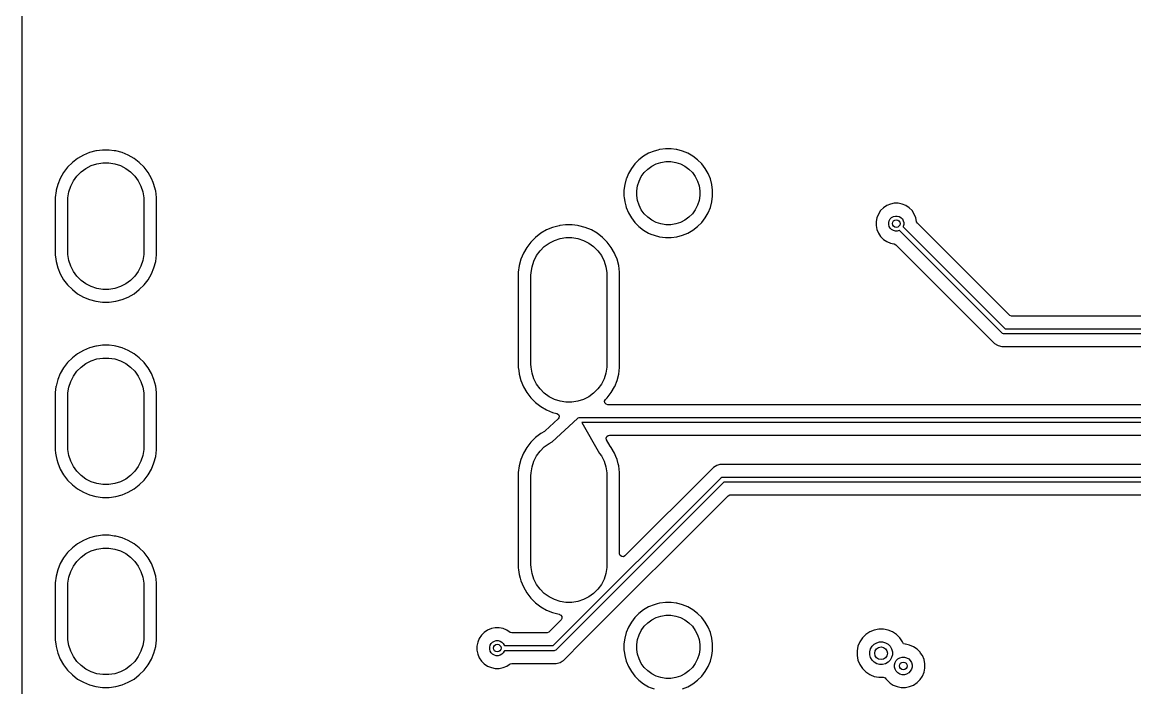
# Model space of a CAD drawing. Extents: x 3.62 to 7.51, y -6.04 to -1.71.
# Drawn here: x 3.616 to 5.345, y -4.502 to -3.469 of the extents above; entities that cross this region are included whole.
import ezdxf

# ---------------------------------------------------------------- set-up
doc = ezdxf.new("R2010")
doc.units = 0
doc.header["$MEASUREMENT"] = 0
doc.layers.add('BLACK', color=7, linetype='CONTINUOUS')

msp = doc.modelspace()

# ---------------------------------------------------------------- linework, layer by layer
at = {"layer": 'BLACK', "linetype": 'CONTINUOUS'}
for p, q in [((3.6162, -3.7409), (3.6162, -3.1548)), ((3.7022, -3.6804), (3.694, -3.6867)), ((3.7112, -3.6753), (3.7022, -3.6804)), ((3.7207, -3.6713), (3.7112, -3.6753)), ((3.7112, -3.6753), (3.7112, -3.6753)), ((3.7307, -3.6687), (3.7207, -3.6713)), ((3.7207, -3.6713), (3.7207, -3.6713)), ((3.7318, -3.6685), (3.7307, -3.6687)), ((3.7409, -3.6673), (3.7318, -3.6685)), ((3.7512, -3.6673), (3.7409, -3.6673)), ((3.7409, -3.6673), (3.7409, -3.6673)), ((3.7592, -3.6684), (3.7512, -3.6673)), ((3.7512, -3.6673), (3.7512, -3.6673)), ((3.7615, -3.6687), (3.7592, -3.6684)), ((3.7714, -3.6713), (3.7615, -3.6687)), ((3.781, -3.6753), (3.7714, -3.6713)), ((3.7714, -3.6713), (3.7714, -3.6713)), ((3.7714, -3.6713), (3.7714, -3.6713)), ((3.7899, -3.6804), (3.781, -3.6753)), ((3.781, -3.6753), (3.781, -3.6753)), ((3.7981, -3.6867), (3.7899, -3.6804)), ((4.5817, -3.6768), (4.5745, -3.6823)), ((4.5895, -3.6723), (4.5817, -3.6768)), ((4.5979, -3.6689), (4.5895, -3.6723)), ((4.5895, -3.6723), (4.5895, -3.6723)), ((4.6037, -3.6673), (4.5979, -3.6689)), ((4.6066, -3.6665), (4.6037, -3.6673)), ((4.607, -3.6665), (4.6066, -3.6665)), ((4.6156, -3.6653), (4.607, -3.6665)), ((4.6246, -3.6653), (4.6156, -3.6653)), ((4.6156, -3.6653), (4.6156, -3.6653)), ((4.6321, -3.6663), (4.6246, -3.6653)), ((4.6246, -3.6653), (4.6246, -3.6653)), ((4.6336, -3.6665), (4.6321, -3.6663)), ((4.6423, -3.6689), (4.6336, -3.6665)), ((4.6506, -3.6723), (4.6423, -3.6689)), ((4.6584, -3.6768), (4.6506, -3.6723)), ((4.6506, -3.6723), (4.6506, -3.6723)), ((4.6656, -3.6823), (4.6584, -3.6768)), ((3.6867, -3.694), (3.6804, -3.7022)), ((3.694, -3.6867), (3.6867, -3.694)), ((3.7077, -3.7012), (3.7152, -3.6957)), ((3.7152, -3.6957), (3.7235, -3.6915)), ((3.7235, -3.6915), (3.7323, -3.6886)), ((3.7323, -3.6886), (3.7414, -3.6872)), ((3.7414, -3.6872), (3.7507, -3.6872)), ((3.7507, -3.6872), (3.7598, -3.6886)), ((3.7598, -3.6886), (3.7687, -3.6915)), ((3.7687, -3.6915), (3.7769, -3.6957)), ((3.7769, -3.6957), (3.7844, -3.7012)), ((3.8054, -3.694), (3.7981, -3.6867)), ((3.7981, -3.6867), (3.7981, -3.6867)), ((3.8117, -3.7022), (3.8054, -3.694)), ((3.8054, -3.694), (3.8054, -3.694)), ((4.5627, -3.6959), (4.5581, -3.7037)), ((4.5682, -3.6887), (4.5627, -3.6959)), ((4.5745, -3.6823), (4.5682, -3.6887)), ((4.5827, -3.7023), (4.5881, -3.6968)), ((4.5881, -3.6968), (4.5944, -3.6923)), ((4.5944, -3.6923), (4.6012, -3.6888)), ((4.6012, -3.6888), (4.6086, -3.6864)), ((4.6086, -3.6864), (4.6162, -3.6852)), ((4.6162, -3.6852), (4.6239, -3.6852)), ((4.6239, -3.6852), (4.6316, -3.6864)), ((4.6316, -3.6864), (4.6389, -3.6888)), ((4.6389, -3.6888), (4.6458, -3.6923)), ((4.6458, -3.6923), (4.652, -3.6968)), ((4.652, -3.6968), (4.6575, -3.7023)), ((4.672, -3.6887), (4.6656, -3.6823)), ((4.6656, -3.6823), (4.6656, -3.6823)), ((4.6775, -3.6959), (4.672, -3.6887)), ((4.672, -3.6887), (4.672, -3.6887)), ((4.682, -3.7037), (4.6775, -3.6959)), ((4.6775, -3.6959), (4.6775, -3.6959)), ((4.6775, -3.6959), (4.6775, -3.6959)), ((3.6753, -3.7112), (3.6713, -3.7207)), ((3.6804, -3.7022), (3.6753, -3.7112)), ((3.6753, -3.7112), (3.6753, -3.7112)), ((3.6915, -3.7235), (3.6957, -3.7152)), ((3.6957, -3.7152), (3.7012, -3.7077)), ((3.7012, -3.7077), (3.7077, -3.7012)), ((3.7844, -3.7012), (3.791, -3.7077)), ((3.791, -3.7077), (3.7964, -3.7152)), ((3.7964, -3.7152), (3.8006, -3.7235)), ((3.8169, -3.7112), (3.8117, -3.7022)), ((3.8195, -3.7174), (3.8169, -3.7112)), ((3.8169, -3.7112), (3.8169, -3.7112)), ((4.5547, -3.7121), (4.5524, -3.7207)), ((4.555, -3.7113), (4.5547, -3.7121)), ((4.5581, -3.7037), (4.555, -3.7113)), ((4.5581, -3.7037), (4.5581, -3.7037)), ((4.5722, -3.7228), (4.5746, -3.7154)), ((4.5746, -3.7154), (4.5781, -3.7085)), ((4.5781, -3.7085), (4.5827, -3.7023)), ((4.6575, -3.7023), (4.662, -3.7085)), ((4.662, -3.7085), (4.6655, -3.7154)), ((4.6655, -3.7154), (4.6679, -3.7228)), ((4.6855, -3.7121), (4.682, -3.7037)), ((4.6878, -3.7208), (4.6855, -3.7121)), ((3.6687, -3.7307), (3.6673, -3.7409)), ((3.6689, -3.7297), (3.6687, -3.7307)), ((3.6713, -3.7207), (3.6689, -3.7297)), ((3.6713, -3.7207), (3.6713, -3.7207)), ((3.6872, -3.7414), (3.6886, -3.7323)), ((3.6886, -3.7323), (3.6915, -3.7235)), ((3.8006, -3.7235), (3.8035, -3.7323)), ((3.8035, -3.7323), (3.8049, -3.7414)), ((3.8208, -3.7207), (3.8195, -3.7174)), ((3.8232, -3.7297), (3.8208, -3.7207)), ((3.8235, -3.7307), (3.8232, -3.7297)), ((3.8248, -3.7409), (3.8235, -3.7307)), ((4.5523, -3.7208), (4.5512, -3.7297)), ((4.5512, -3.7297), (4.5512, -3.7388)), ((4.5524, -3.7207), (4.5523, -3.7208)), ((4.5523, -3.7208), (4.5523, -3.7208)), ((4.571, -3.7304), (4.5722, -3.7228)), ((4.571, -3.7381), (4.571, -3.7304)), ((4.6679, -3.7228), (4.6691, -3.7304)), ((4.6691, -3.7304), (4.6691, -3.7381)), ((4.689, -3.7297), (4.6878, -3.7208)), ((4.689, -3.7388), (4.689, -3.7297)), ((3.6162, -4.0441), (3.6162, -3.7409)), ((3.6673, -3.7409), (3.6673, -3.83)), ((3.687, -3.7461), (3.6872, -3.7414)), ((3.687, -3.8248), (3.687, -3.7461)), ((3.8049, -3.7414), (3.8051, -3.7461)), ((3.8051, -3.7461), (3.8051, -3.8248)), ((3.8248, -3.83), (3.8248, -3.7409)), ((4.5512, -3.7388), (4.5514, -3.7409)), ((4.5514, -3.7409), (4.5523, -3.7477)), ((4.5523, -3.7477), (4.554, -3.7541)), ((4.5722, -3.7457), (4.571, -3.7381)), ((4.5746, -3.7531), (4.5722, -3.7457)), ((4.6679, -3.7457), (4.6655, -3.7531)), ((4.6691, -3.7381), (4.6679, -3.7457)), ((4.6855, -3.7565), (4.6878, -3.7477)), ((4.6878, -3.7477), (4.689, -3.7388)), ((4.9652, -3.7512), (4.9595, -3.7536)), ((4.9713, -3.75), (4.9652, -3.7512)), ((4.9652, -3.7512), (4.9652, -3.7512)), ((4.9775, -3.75), (4.9713, -3.75)), ((4.9713, -3.75), (4.9713, -3.75)), ((4.9836, -3.7512), (4.9775, -3.75)), ((4.9775, -3.75), (4.9775, -3.75)), ((4.9893, -3.7536), (4.9836, -3.7512)), ((4.9836, -3.7512), (4.9836, -3.7512)), ((4.554, -3.7541), (4.5547, -3.7565)), ((4.5547, -3.7565), (4.5581, -3.7648)), ((4.5581, -3.7648), (4.5581, -3.7648)), ((4.5581, -3.7648), (4.5627, -3.7726)), ((4.5781, -3.76), (4.5746, -3.7531)), ((4.5827, -3.7662), (4.5781, -3.76)), ((4.5881, -3.7717), (4.5827, -3.7662)), ((4.6575, -3.7662), (4.652, -3.7717)), ((4.662, -3.76), (4.6575, -3.7662)), ((4.6655, -3.7531), (4.662, -3.76)), ((4.6775, -3.7726), (4.682, -3.7648)), ((4.682, -3.7648), (4.6855, -3.7565)), ((4.9465, -3.7666), (4.9441, -3.7723)), ((4.9499, -3.7614), (4.9465, -3.7666)), ((4.9465, -3.7666), (4.9465, -3.7666)), ((4.9543, -3.757), (4.9499, -3.7614)), ((4.9499, -3.7614), (4.9499, -3.7614)), ((4.9595, -3.7536), (4.9543, -3.757)), ((4.9543, -3.757), (4.9543, -3.757)), ((4.9595, -3.7536), (4.9595, -3.7536)), ((4.9945, -3.757), (4.9893, -3.7536)), ((4.9893, -3.7536), (4.9893, -3.7536)), ((4.9989, -3.7614), (4.9945, -3.757)), ((4.9945, -3.757), (4.9945, -3.757)), ((5.0023, -3.7666), (4.9989, -3.7614)), ((4.9989, -3.7614), (4.9989, -3.7614)), ((5.0047, -3.7723), (5.0023, -3.7666)), ((5.0023, -3.7666), (5.0023, -3.7666)), ((4.4503, -3.7848), (4.4404, -3.7875)), ((4.4515, -3.7846), (4.4503, -3.7848)), ((4.4606, -3.7834), (4.4515, -3.7846)), ((4.4709, -3.7834), (4.4606, -3.7834)), ((4.4606, -3.7834), (4.4606, -3.7834)), ((4.4789, -3.7845), (4.4709, -3.7834)), ((4.4709, -3.7834), (4.4709, -3.7834)), ((4.4811, -3.7848), (4.4789, -3.7845)), ((4.4911, -3.7875), (4.4811, -3.7848)), ((4.5627, -3.7726), (4.5682, -3.7798)), ((4.5682, -3.7798), (4.5682, -3.7798)), ((4.5682, -3.7798), (4.5745, -3.7862)), ((4.5944, -3.7762), (4.5881, -3.7717)), ((4.6012, -3.7797), (4.5944, -3.7762)), ((4.6086, -3.7821), (4.6012, -3.7797)), ((4.6162, -3.7833), (4.6086, -3.7821)), ((4.6239, -3.7833), (4.6162, -3.7833)), ((4.6316, -3.7821), (4.6239, -3.7833)), ((4.6389, -3.7797), (4.6316, -3.7821)), ((4.6458, -3.7762), (4.6389, -3.7797)), ((4.652, -3.7717), (4.6458, -3.7762)), ((4.6656, -3.7862), (4.672, -3.7798)), ((4.672, -3.7798), (4.6775, -3.7726)), ((4.672, -3.7798), (4.672, -3.7798)), ((4.672, -3.7798), (4.672, -3.7798)), ((4.9441, -3.7723), (4.9429, -3.7784)), ((4.9429, -3.7784), (4.9429, -3.7846)), ((4.9429, -3.7846), (4.9441, -3.7907)), ((4.9441, -3.7723), (4.9441, -3.7723)), ((4.9627, -3.78), (4.9635, -3.777)), ((4.9627, -3.783), (4.9627, -3.78)), ((4.9635, -3.786), (4.9627, -3.783)), ((4.9635, -3.777), (4.965, -3.7743)), ((4.965, -3.7887), (4.9635, -3.786)), ((4.965, -3.7743), (4.9672, -3.7721)), ((4.9672, -3.7721), (4.9699, -3.7706)), ((4.9699, -3.7706), (4.9729, -3.7698)), ((4.9729, -3.7698), (4.976, -3.7698)), ((4.976, -3.7698), (4.9789, -3.7706)), ((4.9789, -3.7706), (4.9816, -3.7721)), ((4.9816, -3.7721), (4.9838, -3.7743)), ((4.9838, -3.7743), (4.9853, -3.777)), ((4.9853, -3.786), (4.985, -3.7865)), ((4.9853, -3.777), (4.9861, -3.78)), ((4.9861, -3.783), (4.9853, -3.786)), ((4.9861, -3.78), (4.9861, -3.783)), ((5.0059, -3.7784), (5.0047, -3.7723)), ((5.0047, -3.7723), (5.0047, -3.7723)), ((5.0047, -3.7723), (5.0047, -3.7723)), ((5.0059, -3.7785), (5.0059, -3.7784)), ((5.0073, -3.7809), (5.0059, -3.7785)), ((5.1501, -3.9237), (5.0073, -3.7809)), ((4.4137, -3.8029), (4.4064, -3.8102)), ((4.4219, -3.7966), (4.4137, -3.8029)), ((4.4308, -3.7914), (4.4219, -3.7966)), ((4.4404, -3.7875), (4.4308, -3.7914)), ((4.4308, -3.7914), (4.4308, -3.7914)), ((4.4404, -3.7875), (4.4404, -3.7875)), ((4.5007, -3.7914), (4.4911, -3.7875)), ((4.4911, -3.7875), (4.4911, -3.7875)), ((4.4911, -3.7875), (4.4911, -3.7875)), ((4.5096, -3.7966), (4.5007, -3.7914)), ((4.5007, -3.7914), (4.5007, -3.7914)), ((4.5178, -3.8029), (4.5096, -3.7966)), ((4.5251, -3.8102), (4.5178, -3.8029)), ((4.5178, -3.8029), (4.5178, -3.8029)), ((4.5745, -3.7862), (4.5745, -3.7862)), ((4.5745, -3.7862), (4.5817, -3.7917)), ((4.5817, -3.7917), (4.5817, -3.7917)), ((4.5817, -3.7917), (4.5817, -3.7917)), ((4.5817, -3.7917), (4.5895, -3.7962)), ((4.5895, -3.7962), (4.5895, -3.7962)), ((4.5895, -3.7962), (4.5895, -3.7962)), ((4.5895, -3.7962), (4.5931, -3.7977)), ((4.5931, -3.7977), (4.5979, -3.7997)), ((4.5979, -3.7997), (4.6066, -3.802)), ((4.6066, -3.802), (4.6156, -3.8032)), ((4.6156, -3.8032), (4.6156, -3.8032)), ((4.6156, -3.8032), (4.6246, -3.8032)), ((4.6246, -3.8032), (4.6336, -3.802)), ((4.6246, -3.8032), (4.6246, -3.8032)), ((4.6336, -3.802), (4.6423, -3.7997)), ((4.6423, -3.7997), (4.6506, -3.7962)), ((4.6506, -3.7962), (4.6584, -3.7917)), ((4.6584, -3.7917), (4.6656, -3.7862)), ((4.6656, -3.7862), (4.6656, -3.7862)), ((4.6656, -3.7862), (4.6656, -3.7862)), ((4.9441, -3.7907), (4.9441, -3.7907)), ((4.9441, -3.7907), (4.9465, -3.7964)), ((4.9465, -3.7964), (4.9465, -3.7964)), ((4.9465, -3.7964), (4.9499, -3.8016)), ((4.9499, -3.8016), (4.9499, -3.8016)), ((4.9499, -3.8016), (4.9543, -3.806)), ((4.9672, -3.7909), (4.965, -3.7887)), ((4.9699, -3.7924), (4.9672, -3.7909)), ((4.9729, -3.7932), (4.9699, -3.7924)), ((4.976, -3.7932), (4.9729, -3.7932)), ((4.9789, -3.7924), (4.976, -3.7932)), ((4.9795, -3.7921), (4.9789, -3.7924)), ((5.1389, -3.9516), (4.9795, -3.7921)), ((4.985, -3.7865), (5.1434, -3.9449)), ((4.4001, -3.8184), (4.395, -3.8273)), ((4.4064, -3.8102), (4.4001, -3.8184)), ((4.4208, -3.8239), (4.4274, -3.8173)), ((4.4274, -3.8173), (4.4349, -3.8119)), ((4.4349, -3.8119), (4.4431, -3.8076)), ((4.4431, -3.8076), (4.452, -3.8048)), ((4.452, -3.8048), (4.4611, -3.8033)), ((4.4611, -3.8033), (4.4704, -3.8033)), ((4.4704, -3.8033), (4.4795, -3.8048)), ((4.4795, -3.8048), (4.4883, -3.8076)), ((4.4883, -3.8076), (4.4966, -3.8119)), ((4.4966, -3.8119), (4.5041, -3.8173)), ((4.5041, -3.8173), (4.5107, -3.8239)), ((4.5314, -3.8184), (4.5251, -3.8102)), ((4.5251, -3.8102), (4.5251, -3.8102)), ((4.5365, -3.8273), (4.5314, -3.8184)), ((4.9543, -3.806), (4.9543, -3.806)), ((4.9543, -3.806), (4.9595, -3.8094)), ((4.9595, -3.8094), (4.9595, -3.8094)), ((4.9595, -3.8094), (4.9652, -3.8118)), ((4.9652, -3.8118), (4.9652, -3.8118)), ((4.9652, -3.8118), (4.9678, -3.8123)), ((4.9678, -3.8123), (4.9713, -3.813)), ((4.9713, -3.813), (4.9738, -3.8143)), ((4.9738, -3.8143), (4.9738, -3.8144)), ((4.9738, -3.8144), (5.1272, -3.9677)), ((3.6673, -3.83), (3.6682, -3.8368)), ((3.6682, -3.8368), (3.6687, -3.8402)), ((3.6872, -3.8294), (3.687, -3.8248)), ((3.6886, -3.8386), (3.6872, -3.8294)), ((3.8049, -3.8294), (3.8035, -3.8386)), ((3.8051, -3.8248), (3.8049, -3.8294)), ((3.8235, -3.8402), (3.8248, -3.83)), ((4.391, -3.8368), (4.3883, -3.8468)), ((4.395, -3.8273), (4.391, -3.8368)), ((4.391, -3.8368), (4.391, -3.8368)), ((4.395, -3.8273), (4.395, -3.8273)), ((4.4112, -3.8396), (4.4154, -3.8313)), ((4.4154, -3.8313), (4.4208, -3.8239)), ((4.5107, -3.8239), (4.5161, -3.8313)), ((4.5161, -3.8313), (4.5203, -3.8396)), ((4.5376, -3.83), (4.5365, -3.8273)), ((4.5365, -3.8273), (4.5365, -3.8273)), ((4.5405, -3.8368), (4.5376, -3.83)), ((4.5432, -3.8468), (4.5405, -3.8368)), ((3.6687, -3.8402), (3.6713, -3.8502)), ((3.6713, -3.8502), (3.6713, -3.8502)), ((3.6713, -3.8502), (3.6753, -3.8597)), ((3.6915, -3.8474), (3.6886, -3.8386)), ((3.6957, -3.8557), (3.6915, -3.8474)), ((3.8006, -3.8474), (3.7964, -3.8557)), ((3.8035, -3.8386), (3.8006, -3.8474)), ((3.8169, -3.8597), (3.8208, -3.8502)), ((3.8208, -3.8502), (3.8235, -3.8402)), ((4.3883, -3.8468), (4.387, -3.857)), ((4.4069, -3.8576), (4.4083, -3.8484)), ((4.4083, -3.8484), (4.4112, -3.8396)), ((4.5203, -3.8396), (4.5232, -3.8484)), ((4.5232, -3.8484), (4.5246, -3.8576)), ((4.5445, -3.857), (4.5432, -3.8468)), ((3.6753, -3.8597), (3.6753, -3.8597)), ((3.6753, -3.8597), (3.6804, -3.8687)), ((3.6804, -3.8687), (3.6867, -3.8768)), ((3.7012, -3.8632), (3.6957, -3.8557)), ((3.7077, -3.8697), (3.7012, -3.8632)), ((3.7152, -3.8752), (3.7077, -3.8697)), ((3.7844, -3.8697), (3.7769, -3.8752)), ((3.791, -3.8632), (3.7844, -3.8697)), ((3.7964, -3.8557), (3.791, -3.8632)), ((3.8054, -3.8768), (3.8117, -3.8687)), ((3.8117, -3.8687), (3.8169, -3.8597)), ((4.387, -3.857), (4.387, -4.0052)), ((4.4067, -3.8622), (4.4069, -3.8576)), ((4.4067, -4), (4.4067, -3.8622)), ((4.5246, -3.8576), (4.5248, -3.8622)), ((4.5248, -3.8622), (4.5248, -4)), ((4.5445, -4.0052), (4.5445, -3.857)), ((3.6867, -3.8768), (3.6867, -3.8768)), ((3.6867, -3.8768), (3.694, -3.8841)), ((3.694, -3.8841), (3.694, -3.8841)), ((3.694, -3.8841), (3.7022, -3.8904)), ((3.7235, -3.8794), (3.7152, -3.8752)), ((3.7323, -3.8822), (3.7235, -3.8794)), ((3.7414, -3.8837), (3.7323, -3.8822)), ((3.7507, -3.8837), (3.7414, -3.8837)), ((3.7598, -3.8822), (3.7507, -3.8837)), ((3.7687, -3.8794), (3.7598, -3.8822)), ((3.7769, -3.8752), (3.7687, -3.8794)), ((3.7899, -3.8904), (3.7981, -3.8841)), ((3.7981, -3.8841), (3.8054, -3.8768)), ((3.7981, -3.8841), (3.7981, -3.8841)), ((3.7981, -3.8841), (3.7981, -3.8841)), ((3.8054, -3.8768), (3.8054, -3.8768)), ((3.8054, -3.8768), (3.8054, -3.8768)), ((3.7022, -3.8904), (3.7112, -3.8956)), ((3.7112, -3.8956), (3.7112, -3.8956)), ((3.7112, -3.8956), (3.7207, -3.8995)), ((3.7207, -3.8995), (3.7207, -3.8995)), ((3.7207, -3.8995), (3.7307, -3.9022)), ((3.7307, -3.9022), (3.7409, -3.9036)), ((3.7409, -3.9036), (3.7409, -3.9036)), ((3.7409, -3.9036), (3.7512, -3.9036)), ((3.7512, -3.9036), (3.7615, -3.9022)), ((3.7512, -3.9036), (3.7512, -3.9036)), ((3.7615, -3.9022), (3.7714, -3.8995)), ((3.7714, -3.8995), (3.781, -3.8956)), ((3.781, -3.8956), (3.7899, -3.8904)), ((5.1509, -3.9244), (5.1501, -3.9237)), ((5.1535, -3.9252), (5.1509, -3.9244)), ((6.685, -3.9252), (5.1535, -3.9252)), ((5.1395, -3.9521), (5.1389, -3.9516)), ((5.141, -3.9527), (5.1395, -3.9521)), ((5.1417, -3.9528), (5.141, -3.9527)), ((6.6969, -3.9528), (5.1417, -3.9528)), ((5.1434, -3.9449), (6.6952, -3.9449)), ((3.7207, -3.9745), (3.7112, -3.9784)), ((3.7307, -3.9718), (3.7207, -3.9745)), ((3.7207, -3.9745), (3.7207, -3.9745)), ((3.7318, -3.9717), (3.7307, -3.9718)), ((3.7409, -3.9705), (3.7318, -3.9717)), ((3.7512, -3.9705), (3.7409, -3.9705)), ((3.7409, -3.9705), (3.7409, -3.9705)), ((3.7592, -3.9715), (3.7512, -3.9705)), ((3.7512, -3.9705), (3.7512, -3.9705)), ((3.7615, -3.9718), (3.7592, -3.9715)), ((3.7714, -3.9745), (3.7615, -3.9718)), ((3.781, -3.9784), (3.7714, -3.9745)), ((3.7714, -3.9745), (3.7714, -3.9745)), ((3.7714, -3.9745), (3.7714, -3.9745)), ((5.1272, -3.9677), (5.1272, -3.9677)), ((5.1272, -3.9677), (5.1272, -3.9677)), ((5.1272, -3.9677), (5.1319, -3.9705)), ((5.1319, -3.9705), (5.1326, -3.9708)), ((5.1326, -3.9708), (5.1386, -3.9725)), ((5.1386, -3.9725), (5.1386, -3.9725)), ((5.1386, -3.9725), (5.1451, -3.9725)), ((5.1451, -3.9725), (5.1451, -3.9725)), ((5.1451, -3.9725), (5.954, -3.9725)), ((3.694, -3.9899), (3.6867, -3.9972)), ((3.7022, -3.9836), (3.694, -3.9899)), ((3.7112, -3.9784), (3.7022, -3.9836)), ((3.7112, -3.9784), (3.7112, -3.9784)), ((3.7235, -3.9947), (3.7323, -3.9918)), ((3.7323, -3.9918), (3.7414, -3.9903)), ((3.7414, -3.9903), (3.7507, -3.9903)), ((3.7507, -3.9903), (3.7598, -3.9918)), ((3.7598, -3.9918), (3.7687, -3.9947)), ((3.7899, -3.9836), (3.781, -3.9784)), ((3.781, -3.9784), (3.781, -3.9784)), ((3.7981, -3.9899), (3.7899, -3.9836)), ((3.8054, -3.9972), (3.7981, -3.9899)), ((3.7981, -3.9899), (3.7981, -3.9899)), ((3.6804, -4.0054), (3.6753, -4.0143)), ((3.6867, -3.9972), (3.6804, -4.0054)), ((3.7012, -4.0109), (3.7077, -4.0043)), ((3.7077, -4.0043), (3.7152, -3.9989)), ((3.7152, -3.9989), (3.7235, -3.9947)), ((3.7687, -3.9947), (3.7769, -3.9989)), ((3.7769, -3.9989), (3.7844, -4.0043)), ((3.7844, -4.0043), (3.791, -4.0109)), ((3.8066, -3.9988), (3.8054, -3.9972)), ((3.8054, -3.9972), (3.8054, -3.9972)), ((3.8054, -3.9972), (3.8054, -3.9972)), ((3.8117, -4.0054), (3.8066, -3.9988)), ((3.8169, -4.0143), (3.8117, -4.0054)), ((4.387, -4.0052), (4.3876, -4.0095)), ((4.3876, -4.0095), (4.3883, -4.0154)), ((4.4069, -4.0046), (4.4067, -4)), ((4.4083, -4.0138), (4.4069, -4.0046)), ((4.5246, -4.0046), (4.5232, -4.0138)), ((4.5248, -4), (4.5246, -4.0046)), ((4.5432, -4.0154), (4.5445, -4.0052)), ((3.6713, -4.0238), (3.6687, -4.0338)), ((3.6753, -4.0143), (3.6713, -4.0238)), ((3.6713, -4.0238), (3.6713, -4.0238)), ((3.6753, -4.0143), (3.6753, -4.0143)), ((3.6886, -4.0354), (3.6915, -4.0266)), ((3.6915, -4.0266), (3.6957, -4.0184)), ((3.6957, -4.0184), (3.7012, -4.0109)), ((3.791, -4.0109), (3.7964, -4.0184)), ((3.7964, -4.0184), (3.8006, -4.0266)), ((3.8006, -4.0266), (3.8035, -4.0354)), ((3.8208, -4.0238), (3.8169, -4.0143)), ((3.8169, -4.0143), (3.8169, -4.0143)), ((3.8235, -4.0338), (3.8208, -4.0238)), ((3.8208, -4.0238), (3.8208, -4.0238)), ((4.3883, -4.0154), (4.391, -4.0254)), ((4.391, -4.0254), (4.391, -4.0254)), ((4.391, -4.0254), (4.395, -4.0349)), ((4.4112, -4.0226), (4.4083, -4.0138)), ((4.4154, -4.0309), (4.4112, -4.0226)), ((4.5203, -4.0226), (4.5161, -4.0309)), ((4.5232, -4.0138), (4.5203, -4.0226)), ((4.5368, -4.0343), (4.5405, -4.0254)), ((4.5405, -4.0254), (4.5432, -4.0154)), ((4.5405, -4.0254), (4.5405, -4.0254)), ((3.6162, -4.3393), (3.6162, -4.0441)), ((3.6686, -4.0343), (3.6673, -4.0441)), ((3.6673, -4.0441), (3.6673, -4.1331)), ((3.6687, -4.0338), (3.6686, -4.0343)), ((3.687, -4.0492), (3.6872, -4.0446)), ((3.6872, -4.0446), (3.6886, -4.0354)), ((3.8035, -4.0354), (3.8049, -4.0446)), ((3.8049, -4.0446), (3.8051, -4.0492)), ((3.8248, -4.0441), (3.8235, -4.0338)), ((3.8248, -4.1331), (3.8248, -4.0441)), ((4.395, -4.0349), (4.395, -4.0349)), ((4.395, -4.0349), (4.4001, -4.0439)), ((4.4001, -4.0439), (4.4064, -4.052)), ((4.4208, -4.0384), (4.4154, -4.0309)), ((4.4274, -4.0449), (4.4208, -4.0384)), ((4.4349, -4.0504), (4.4274, -4.0449)), ((4.5041, -4.0449), (4.4966, -4.0504)), ((4.5107, -4.0384), (4.5041, -4.0449)), ((4.5161, -4.0309), (4.5107, -4.0384)), ((4.5251, -4.052), (4.5314, -4.0439)), ((4.5314, -4.0439), (4.5365, -4.0349)), ((4.5365, -4.0349), (4.5368, -4.0343)), ((3.687, -4.128), (3.687, -4.0492)), ((3.8051, -4.0492), (3.8051, -4.128)), ((4.4064, -4.052), (4.4064, -4.052)), ((4.4064, -4.052), (4.4137, -4.0593)), ((4.4137, -4.0593), (4.4137, -4.0593)), ((4.4137, -4.0593), (4.4219, -4.0656)), ((4.4431, -4.0546), (4.4349, -4.0504)), ((4.452, -4.0574), (4.4431, -4.0546)), ((4.4611, -4.0589), (4.452, -4.0574)), ((4.4704, -4.0589), (4.4611, -4.0589)), ((4.4795, -4.0574), (4.4704, -4.0589)), ((4.4883, -4.0546), (4.4795, -4.0574)), ((4.4966, -4.0504), (4.4883, -4.0546)), ((4.5211, -4.0574), (4.5223, -4.0549)), ((4.5215, -4.0601), (4.5211, -4.0574)), ((4.5233, -4.0622), (4.5215, -4.0601)), ((4.5223, -4.0549), (4.5225, -4.0546)), ((4.5225, -4.0546), (4.5251, -4.052)), ((4.5259, -4.063), (4.5233, -4.0622)), ((4.5251, -4.052), (4.5251, -4.052)), ((4.5251, -4.052), (4.5251, -4.052)), ((4.4219, -4.0656), (4.4308, -4.0708)), ((4.4308, -4.0708), (4.4308, -4.0708)), ((4.4308, -4.0708), (4.4404, -4.0747)), ((4.4404, -4.0747), (4.4404, -4.0747)), ((4.4404, -4.0747), (4.447, -4.0765)), ((4.447, -4.0765), (4.4493, -4.0779)), ((4.4493, -4.0779), (4.4505, -4.0804)), ((6.8031, -4.063), (4.5259, -4.063)), ((4.449, -4.0848), (4.4286, -4.1036)), ((4.4397, -4.1204), (4.4792, -4.0841)), ((4.4502, -4.0831), (4.449, -4.0848)), ((4.4505, -4.0804), (4.4502, -4.0831)), ((4.4792, -4.0841), (4.4795, -4.0838)), ((4.4792, -4.0841), (4.4792, -4.0841)), ((4.4795, -4.0838), (4.4801, -4.0833)), ((4.4801, -4.0833), (4.4815, -4.0828)), ((4.4815, -4.0828), (4.4823, -4.0827)), ((4.4823, -4.0827), (6.8133, -4.0827)), ((6.815, -4.0906), (4.4857, -4.0906)), ((4.4857, -4.0906), (4.5134, -4.1387)), ((4.4137, -4.1139), (4.4064, -4.1212)), ((4.4219, -4.1076), (4.4137, -4.1139)), ((4.4277, -4.1042), (4.4219, -4.1076)), ((4.4219, -4.1076), (4.4219, -4.1076)), ((4.4286, -4.1036), (4.4277, -4.1042)), ((4.5236, -4.1149), (4.5245, -4.1123)), ((4.5245, -4.1123), (4.5267, -4.1106)), ((4.5267, -4.1106), (4.5285, -4.1103)), ((4.5285, -4.1103), (6.8115, -4.1103)), ((3.6872, -4.1326), (3.687, -4.128)), ((3.8051, -4.128), (3.8049, -4.1326)), ((4.4001, -4.1294), (4.395, -4.1383)), ((4.4064, -4.1212), (4.4001, -4.1294)), ((4.4208, -4.1349), (4.4274, -4.1283)), ((4.4274, -4.1283), (4.4349, -4.1229)), ((4.4349, -4.1229), (4.4397, -4.1204)), ((4.5242, -4.1176), (4.5236, -4.1149)), ((4.5298, -4.1273), (4.5242, -4.1176)), ((4.5302, -4.1278), (4.5298, -4.1273)), ((4.5314, -4.1294), (4.5302, -4.1278)), ((4.5365, -4.1383), (4.5314, -4.1294)), ((3.6673, -4.1331), (3.668, -4.1383)), ((3.668, -4.1383), (3.6687, -4.1434)), ((3.6687, -4.1434), (3.6699, -4.1479)), ((3.6699, -4.1479), (3.6713, -4.1533)), ((3.6886, -4.1417), (3.6872, -4.1326)), ((3.6915, -4.1506), (3.6886, -4.1417)), ((3.8035, -4.1417), (3.8006, -4.1506)), ((3.8049, -4.1326), (3.8035, -4.1417)), ((3.8208, -4.1533), (3.8235, -4.1434)), ((3.8235, -4.1434), (3.8248, -4.1331)), ((4.391, -4.1479), (4.3883, -4.1578)), ((4.395, -4.1383), (4.391, -4.1479)), ((4.391, -4.1479), (4.391, -4.1479)), ((4.395, -4.1383), (4.395, -4.1383)), ((4.4112, -4.1506), (4.4154, -4.1424)), ((4.4154, -4.1424), (4.4208, -4.1349)), ((4.5134, -4.1387), (4.5161, -4.1424)), ((4.5161, -4.1424), (4.5203, -4.1506)), ((4.5386, -4.1434), (4.5365, -4.1383)), ((4.5365, -4.1383), (4.5365, -4.1383)), ((4.5405, -4.1479), (4.5386, -4.1434)), ((4.5423, -4.1547), (4.5405, -4.1479)), ((3.6713, -4.1533), (3.6713, -4.1533)), ((3.6713, -4.1533), (3.6753, -4.1629)), ((3.6753, -4.1629), (3.6753, -4.1629)), ((3.6753, -4.1629), (3.6804, -4.1718)), ((3.6957, -4.1588), (3.6915, -4.1506)), ((3.7012, -4.1663), (3.6957, -4.1588)), ((3.7077, -4.1729), (3.7012, -4.1663)), ((3.791, -4.1663), (3.7844, -4.1729)), ((3.7964, -4.1588), (3.791, -4.1663)), ((3.8006, -4.1506), (3.7964, -4.1588)), ((3.8117, -4.1718), (3.8169, -4.1629)), ((3.8169, -4.1629), (3.8208, -4.1533)), ((4.3883, -4.1578), (4.387, -4.1681)), ((4.4069, -4.1686), (4.4083, -4.1594)), ((4.4083, -4.1594), (4.4112, -4.1506)), ((4.5203, -4.1506), (4.5232, -4.1594)), ((4.5232, -4.1594), (4.5246, -4.1686)), ((4.5432, -4.1578), (4.5423, -4.1547)), ((4.5445, -4.1681), (4.5432, -4.1578)), ((4.6902, -4.1602), (4.5528, -4.2976)), ((4.6956, -4.1571), (4.6902, -4.1602)), ((4.6902, -4.1602), (4.6902, -4.1602)), ((4.6986, -4.1563), (4.6956, -4.1571)), ((4.6956, -4.1571), (4.6956, -4.1571)), ((4.7, -4.1559), (4.6986, -4.1563)), ((4.7017, -4.1555), (4.7, -4.1559)), ((4.7, -4.1559), (4.7, -4.1559)), ((6.8843, -4.1555), (4.7017, -4.1555)), ((3.6804, -4.1718), (3.6867, -4.18)), ((3.6867, -4.18), (3.6867, -4.18)), ((3.6867, -4.18), (3.694, -4.1873)), ((3.7152, -4.1783), (3.7077, -4.1729)), ((3.7235, -4.1825), (3.7152, -4.1783)), ((3.7323, -4.1854), (3.7235, -4.1825)), ((3.7687, -4.1825), (3.7598, -4.1854)), ((3.7769, -4.1783), (3.7687, -4.1825)), ((3.7844, -4.1729), (3.7769, -4.1783)), ((3.7981, -4.1873), (3.8054, -4.18)), ((3.8054, -4.18), (3.8117, -4.1718)), ((3.8054, -4.18), (3.8054, -4.18)), ((3.8054, -4.18), (3.8054, -4.18)), ((4.387, -4.1681), (4.387, -4.3162)), ((4.4067, -4.1732), (4.4069, -4.1686)), ((4.4067, -4.311), (4.4067, -4.1732)), ((4.4413, -4.437), (4.702, -4.1763)), ((4.7064, -4.183), (4.4457, -4.4437)), ((4.5246, -4.1686), (4.5248, -4.1732)), ((4.5248, -4.1732), (4.5248, -4.311)), ((4.5445, -4.2941), (4.5445, -4.1681)), ((4.5445, -4.1681), (4.5445, -4.1681)), ((4.702, -4.1763), (4.7026, -4.1758)), ((4.7026, -4.1758), (4.703, -4.1756)), ((4.703, -4.1756), (4.704, -4.1752)), ((4.704, -4.1752), (4.7048, -4.1752)), ((4.7048, -4.1752), (6.8878, -4.1752)), ((6.8861, -4.183), (4.7064, -4.183)), ((3.694, -4.1873), (3.694, -4.1873)), ((3.694, -4.1873), (3.7022, -4.1936)), ((3.7022, -4.1936), (3.7112, -4.1987)), ((3.7112, -4.1987), (3.7112, -4.1987)), ((3.7112, -4.1987), (3.7207, -4.2027)), ((3.7414, -4.1868), (3.7323, -4.1854)), ((3.7507, -4.1868), (3.7414, -4.1868)), ((3.7598, -4.1854), (3.7507, -4.1868)), ((3.7714, -4.2027), (3.781, -4.1987)), ((3.781, -4.1987), (3.7899, -4.1936)), ((3.7899, -4.1936), (3.7981, -4.1873)), ((3.7981, -4.1873), (3.7981, -4.1873)), ((3.7981, -4.1873), (3.7981, -4.1873)), ((3.7207, -4.2027), (3.7207, -4.2027)), ((3.7207, -4.2027), (3.7307, -4.2054)), ((3.7307, -4.2054), (3.7409, -4.2067)), ((3.7409, -4.2067), (3.7409, -4.2067)), ((3.7409, -4.2067), (3.7512, -4.2067)), ((3.7512, -4.2067), (3.7615, -4.2054)), ((3.7512, -4.2067), (3.7512, -4.2067)), ((3.7615, -4.2054), (3.7714, -4.2027)), ((4.4828, -4.4345), (4.7131, -4.2042)), ((4.7131, -4.2042), (4.7155, -4.2028)), ((4.7155, -4.2028), (4.7166, -4.2027)), ((4.7166, -4.2027), (6.6449, -4.2027)), ((3.7207, -4.2697), (3.7112, -4.2737)), ((3.7307, -4.2671), (3.7207, -4.2697)), ((3.7207, -4.2697), (3.7207, -4.2697)), ((3.7318, -4.2669), (3.7307, -4.2671)), ((3.7409, -4.2657), (3.7318, -4.2669)), ((3.7512, -4.2657), (3.7409, -4.2657)), ((3.7409, -4.2657), (3.7409, -4.2657)), ((3.7592, -4.2668), (3.7512, -4.2657)), ((3.7512, -4.2657), (3.7512, -4.2657)), ((3.7615, -4.2671), (3.7592, -4.2668)), ((3.7714, -4.2697), (3.7615, -4.2671)), ((3.781, -4.2737), (3.7714, -4.2697)), ((3.7714, -4.2697), (3.7714, -4.2697)), ((3.7714, -4.2697), (3.7714, -4.2697)), ((3.694, -4.2851), (3.6867, -4.2924)), ((3.7022, -4.2789), (3.694, -4.2851)), ((3.7112, -4.2737), (3.7022, -4.2789)), ((3.7112, -4.2737), (3.7112, -4.2737)), ((3.7235, -4.2899), (3.7323, -4.2871)), ((3.7323, -4.2871), (3.7414, -4.2856)), ((3.7414, -4.2856), (3.7507, -4.2856)), ((3.7507, -4.2856), (3.7598, -4.2871)), ((3.7598, -4.2871), (3.7687, -4.2899)), ((3.7899, -4.2789), (3.781, -4.2737)), ((3.781, -4.2737), (3.781, -4.2737)), ((3.7981, -4.2851), (3.7899, -4.2789)), ((3.8054, -4.2924), (3.7981, -4.2851)), ((3.7981, -4.2851), (3.7981, -4.2851)), ((3.6804, -4.3006), (3.6753, -4.3096)), ((3.6867, -4.2924), (3.6804, -4.3006)), ((3.7012, -4.3061), (3.7077, -4.2996)), ((3.7077, -4.2996), (3.7152, -4.2941)), ((3.7152, -4.2941), (3.7235, -4.2899)), ((3.7687, -4.2899), (3.7769, -4.2941)), ((3.7769, -4.2941), (3.7844, -4.2996)), ((3.7844, -4.2996), (3.791, -4.3061)), ((3.8117, -4.3006), (3.8054, -4.2924)), ((3.8054, -4.2924), (3.8054, -4.2924)), ((3.8169, -4.3096), (3.8117, -4.3006)), ((4.5445, -4.2945), (4.5445, -4.2941)), ((4.5455, -4.2971), (4.5445, -4.2945)), ((4.5477, -4.2987), (4.5455, -4.2971)), ((4.5504, -4.2989), (4.5477, -4.2987)), ((4.5528, -4.2976), (4.5504, -4.2989)), ((3.6713, -4.3191), (3.6687, -4.3291)), ((3.6753, -4.3096), (3.6713, -4.3191)), ((3.6713, -4.3191), (3.6713, -4.3191)), ((3.6753, -4.3096), (3.6753, -4.3096)), ((3.6886, -4.3307), (3.6915, -4.3219)), ((3.6915, -4.3219), (3.6957, -4.3136)), ((3.6957, -4.3136), (3.7012, -4.3061)), ((3.791, -4.3061), (3.7964, -4.3136)), ((3.7964, -4.3136), (3.8006, -4.3219)), ((3.8006, -4.3219), (3.8035, -4.3307)), ((3.8195, -4.316), (3.8169, -4.3096)), ((3.8169, -4.3096), (3.8169, -4.3096)), ((3.8208, -4.3191), (3.8195, -4.316)), ((3.8235, -4.3291), (3.8208, -4.3191)), ((4.387, -4.3162), (4.3874, -4.3191)), ((4.3874, -4.3191), (4.3883, -4.3264)), ((4.4069, -4.3157), (4.4067, -4.311)), ((4.4083, -4.3248), (4.4069, -4.3157)), ((4.5246, -4.3157), (4.5232, -4.3248)), ((4.5248, -4.311), (4.5246, -4.3157)), ((3.6687, -4.3291), (3.6673, -4.3393)), ((3.6872, -4.3399), (3.6886, -4.3307)), ((3.8035, -4.3307), (3.8049, -4.3399)), ((3.8248, -4.3393), (3.8235, -4.3291)), ((4.3883, -4.3264), (4.39, -4.3325)), ((4.39, -4.3325), (4.391, -4.3364)), ((4.391, -4.3364), (4.391, -4.3364)), ((4.391, -4.3364), (4.395, -4.3459)), ((4.4112, -4.3336), (4.4083, -4.3248)), ((4.4154, -4.3419), (4.4112, -4.3336)), ((4.5203, -4.3336), (4.5161, -4.3419)), ((4.5232, -4.3248), (4.5203, -4.3336)), ((3.6162, -4.5396), (3.6162, -4.3393)), ((3.6673, -4.3393), (3.6673, -4.4284)), ((3.687, -4.3445), (3.6872, -4.3399)), ((3.687, -4.4232), (3.687, -4.3445)), ((3.8049, -4.3399), (3.8051, -4.3445)), ((3.8051, -4.3445), (3.8051, -4.4232)), ((3.8248, -4.4284), (3.8248, -4.3393)), ((4.395, -4.3459), (4.395, -4.3459)), ((4.395, -4.3459), (4.4001, -4.3549)), ((4.4001, -4.3549), (4.4064, -4.3631)), ((4.4208, -4.3494), (4.4154, -4.3419)), ((4.4274, -4.3559), (4.4208, -4.3494)), ((4.4349, -4.3614), (4.4274, -4.3559)), ((4.5041, -4.3559), (4.4966, -4.3614)), ((4.5107, -4.3494), (4.5041, -4.3559)), ((4.5161, -4.3419), (4.5107, -4.3494)), ((4.4064, -4.3631), (4.4064, -4.3631)), ((4.4064, -4.3631), (4.4137, -4.3704)), ((4.4137, -4.3704), (4.4137, -4.3704)), ((4.4137, -4.3704), (4.4219, -4.3767)), ((4.4431, -4.3656), (4.4349, -4.3614)), ((4.452, -4.3684), (4.4431, -4.3656)), ((4.4611, -4.3699), (4.452, -4.3684)), ((4.4704, -4.3699), (4.4611, -4.3699)), ((4.4795, -4.3684), (4.4704, -4.3699)), ((4.4883, -4.3656), (4.4795, -4.3684)), ((4.4966, -4.3614), (4.4883, -4.3656)), ((4.5979, -4.3736), (4.5895, -4.377)), ((4.6029, -4.3722), (4.5979, -4.3736)), ((4.6066, -4.3712), (4.6029, -4.3722)), ((4.607, -4.3712), (4.6066, -4.3712)), ((4.6156, -4.3701), (4.607, -4.3712)), ((4.6246, -4.3701), (4.6156, -4.3701)), ((4.6156, -4.3701), (4.6156, -4.3701)), ((4.6321, -4.371), (4.6246, -4.3701)), ((4.6246, -4.3701), (4.6246, -4.3701)), ((4.6336, -4.3712), (4.6321, -4.371)), ((4.6423, -4.3736), (4.6336, -4.3712)), ((4.6506, -4.377), (4.6423, -4.3736)), ((4.4219, -4.3767), (4.4308, -4.3818)), ((4.4308, -4.3818), (4.4308, -4.3818)), ((4.4308, -4.3818), (4.4404, -4.3858)), ((4.4404, -4.3858), (4.4404, -4.3858)), ((4.4404, -4.3858), (4.4503, -4.3884)), ((4.4503, -4.3884), (4.4508, -4.3885)), ((4.4508, -4.3885), (4.4533, -4.3896)), ((4.4533, -4.3896), (4.4548, -4.3919)), ((4.5745, -4.3871), (4.5682, -4.3934)), ((4.5817, -4.3816), (4.5745, -4.3871)), ((4.5895, -4.377), (4.5817, -4.3816)), ((4.5895, -4.377), (4.5895, -4.377)), ((4.6086, -4.3911), (4.6162, -4.3899)), ((4.6162, -4.3899), (4.6239, -4.3899)), ((4.6239, -4.3899), (4.6316, -4.3911)), ((4.6584, -4.3816), (4.6506, -4.377)), ((4.6506, -4.377), (4.6506, -4.377)), ((4.6656, -4.3871), (4.6584, -4.3816)), ((4.672, -4.3934), (4.6656, -4.3871)), ((4.6656, -4.3871), (4.6656, -4.3871)), ((4.4536, -4.3968), (4.4346, -4.4159)), ((4.4549, -4.3947), (4.4536, -4.3968)), ((4.4548, -4.3919), (4.4549, -4.3947)), ((4.5627, -4.4006), (4.5581, -4.4084)), ((4.5682, -4.3934), (4.5627, -4.4006)), ((4.5781, -4.4133), (4.5827, -4.407)), ((4.5827, -4.407), (4.5881, -4.4016)), ((4.5881, -4.4016), (4.5944, -4.397)), ((4.5944, -4.397), (4.6012, -4.3935)), ((4.6012, -4.3935), (4.6086, -4.3911)), ((4.6316, -4.3911), (4.6389, -4.3935)), ((4.6389, -4.3935), (4.6458, -4.397)), ((4.6458, -4.397), (4.652, -4.4016)), ((4.652, -4.4016), (4.6575, -4.407)), ((4.6575, -4.407), (4.662, -4.4133)), ((4.6775, -4.4006), (4.672, -4.3934)), ((4.672, -4.3934), (4.672, -4.3934)), ((4.682, -4.4084), (4.6775, -4.4006)), ((4.6775, -4.4006), (4.6775, -4.4006)), ((4.6775, -4.4006), (4.6775, -4.4006)), ((3.6872, -4.4279), (3.687, -4.4232)), ((3.8051, -4.4232), (3.8049, -4.4279)), ((4.3299, -4.4209), (4.3264, -4.426)), ((4.3342, -4.4165), (4.3299, -4.4209)), ((4.3299, -4.4209), (4.3299, -4.4209)), ((4.3394, -4.413), (4.3342, -4.4165)), ((4.3342, -4.4165), (4.3342, -4.4165)), ((4.3451, -4.4106), (4.3394, -4.413)), ((4.3394, -4.413), (4.3394, -4.413)), ((4.3512, -4.4094), (4.3451, -4.4106)), ((4.3451, -4.4106), (4.3451, -4.4106)), ((4.3574, -4.4094), (4.3512, -4.4094)), ((4.3512, -4.4094), (4.3512, -4.4094)), ((4.3635, -4.4106), (4.3574, -4.4094)), ((4.3574, -4.4094), (4.3574, -4.4094)), ((4.3693, -4.413), (4.3635, -4.4106)), ((4.3635, -4.4106), (4.3635, -4.4106)), ((4.3744, -4.4165), (4.3693, -4.413)), ((4.3693, -4.413), (4.3693, -4.413)), ((4.3745, -4.4165), (4.3744, -4.4165)), ((4.3772, -4.4173), (4.3745, -4.4165)), ((4.4311, -4.4173), (4.3772, -4.4173)), ((4.4321, -4.4172), (4.4311, -4.4173)), ((4.4346, -4.4159), (4.4321, -4.4172)), ((4.5523, -4.4255), (4.5512, -4.4345)), ((4.5547, -4.4168), (4.5523, -4.4255)), ((4.5523, -4.4255), (4.5523, -4.4255)), ((4.5581, -4.4084), (4.5547, -4.4168)), ((4.5581, -4.4084), (4.5581, -4.4084)), ((4.5722, -4.4275), (4.5746, -4.4201)), ((4.5746, -4.4201), (4.5781, -4.4133)), ((4.662, -4.4133), (4.6655, -4.4201)), ((4.6655, -4.4201), (4.6679, -4.4275)), ((4.6855, -4.4168), (4.682, -4.4084)), ((4.6878, -4.4255), (4.6855, -4.4168)), ((4.689, -4.4345), (4.6878, -4.4255)), ((4.9217, -4.425), (4.9176, -4.4311)), ((4.9269, -4.4198), (4.9217, -4.425)), ((4.9217, -4.425), (4.9217, -4.425)), ((4.9331, -4.4157), (4.9269, -4.4198)), ((4.9269, -4.4198), (4.9269, -4.4198)), ((4.9399, -4.4128), (4.9331, -4.4157)), ((4.9331, -4.4157), (4.9331, -4.4157)), ((4.9471, -4.4114), (4.9399, -4.4128)), ((4.9399, -4.4128), (4.9399, -4.4128)), ((4.9545, -4.4114), (4.9471, -4.4114)), ((4.9471, -4.4114), (4.9471, -4.4114)), ((4.9617, -4.4128), (4.9545, -4.4114)), ((4.9545, -4.4114), (4.9545, -4.4114)), ((4.9685, -4.4157), (4.9617, -4.4128)), ((4.9617, -4.4128), (4.9617, -4.4128)), ((4.9746, -4.4198), (4.9685, -4.4157)), ((4.9685, -4.4157), (4.9685, -4.4157)), ((4.9799, -4.425), (4.9746, -4.4198)), ((4.9746, -4.4198), (4.9746, -4.4198)), ((4.9839, -4.4311), (4.9799, -4.425)), ((4.9799, -4.425), (4.9799, -4.425)), ((3.6673, -4.4284), (3.6681, -4.4345)), ((3.6681, -4.4345), (3.6687, -4.4386)), ((3.6687, -4.4386), (3.6713, -4.4486)), ((3.6886, -4.437), (3.6872, -4.4279)), ((3.6915, -4.4458), (3.6886, -4.437)), ((3.8035, -4.437), (3.8006, -4.4458)), ((3.8049, -4.4279), (3.8035, -4.437)), ((3.8208, -4.4486), (3.8235, -4.4386)), ((3.8235, -4.4386), (3.8236, -4.4378)), ((3.8236, -4.4378), (3.8248, -4.4284)), ((4.324, -4.4318), (4.3228, -4.4378)), ((4.3228, -4.4378), (4.3228, -4.444)), ((4.3264, -4.426), (4.324, -4.4318)), ((4.324, -4.4318), (4.324, -4.4318)), ((4.3264, -4.426), (4.3264, -4.426)), ((4.3426, -4.4394), (4.3434, -4.4364)), ((4.3426, -4.4425), (4.3426, -4.4394)), ((4.3434, -4.4455), (4.3426, -4.4425)), ((4.3434, -4.4364), (4.345, -4.4338)), ((4.345, -4.4338), (4.3471, -4.4316)), ((4.3471, -4.4316), (4.3498, -4.43)), ((4.3498, -4.43), (4.3528, -4.4292)), ((4.3528, -4.4292), (4.3559, -4.4292)), ((4.3559, -4.4292), (4.3589, -4.43)), ((4.3589, -4.43), (4.3615, -4.4316)), ((4.3615, -4.4316), (4.3637, -4.4338)), ((4.3637, -4.4338), (4.3652, -4.4364)), ((4.3652, -4.4364), (4.3654, -4.437)), ((4.3654, -4.437), (4.4413, -4.437)), ((4.4622, -4.4551), (4.4828, -4.4345)), ((4.5512, -4.4345), (4.5512, -4.4435)), ((4.571, -4.4351), (4.5722, -4.4275)), ((4.571, -4.4428), (4.571, -4.4351)), ((4.5722, -4.4505), (4.571, -4.4428)), ((4.6679, -4.4275), (4.6691, -4.4351)), ((4.6691, -4.4428), (4.6679, -4.4505)), ((4.6691, -4.4351), (4.6691, -4.4428)), ((4.689, -4.4435), (4.689, -4.4345)), ((4.9148, -4.4379), (4.9134, -4.4451)), ((4.9176, -4.4311), (4.9148, -4.4379)), ((4.9148, -4.4379), (4.9148, -4.4379)), ((4.9176, -4.4311), (4.9176, -4.4311)), ((4.9332, -4.4465), (4.9344, -4.442)), ((4.9344, -4.442), (4.9367, -4.438)), ((4.9367, -4.438), (4.94, -4.4348)), ((4.94, -4.4348), (4.944, -4.4325)), ((4.944, -4.4325), (4.9485, -4.4313)), ((4.9485, -4.4313), (4.9531, -4.4313)), ((4.9531, -4.4313), (4.9576, -4.4325)), ((4.9576, -4.4325), (4.9616, -4.4348)), ((4.9616, -4.4348), (4.9648, -4.438)), ((4.9648, -4.438), (4.9672, -4.442)), ((4.9672, -4.442), (4.9684, -4.4465)), ((4.9843, -4.432), (4.9839, -4.4311)), ((4.9839, -4.4311), (4.9839, -4.4311)), ((4.9839, -4.4311), (4.9839, -4.4311)), ((4.9839, -4.4311), (4.9839, -4.4311)), ((4.9839, -4.4311), (4.9839, -4.4311)), ((4.9858, -4.434), (4.9843, -4.432)), ((4.9884, -4.435), (4.9858, -4.434)), ((4.9886, -4.435), (4.9884, -4.435)), ((4.995, -4.4363), (4.9886, -4.435)), ((5.0011, -4.4388), (4.995, -4.4363)), ((4.995, -4.4363), (4.995, -4.4363)), ((5.0066, -4.4425), (5.0011, -4.4388)), ((5.0113, -4.4472), (5.0066, -4.4425)), ((3.6713, -4.4486), (3.6713, -4.4486)), ((3.6713, -4.4486), (3.6753, -4.4581)), ((3.6753, -4.4581), (3.6753, -4.4581)), ((3.6753, -4.4581), (3.6804, -4.4671)), ((3.6957, -4.4541), (3.6915, -4.4458)), ((3.7012, -4.4616), (3.6957, -4.4541)), ((3.7964, -4.4541), (3.791, -4.4616)), ((3.8006, -4.4458), (3.7964, -4.4541)), ((3.8117, -4.4671), (3.8169, -4.4581)), ((3.8169, -4.4581), (3.8208, -4.4486)), ((4.3228, -4.444), (4.324, -4.4501)), ((4.324, -4.4501), (4.324, -4.4501)), ((4.324, -4.4501), (4.3264, -4.4559)), ((4.3264, -4.4559), (4.3264, -4.4559)), ((4.3264, -4.4559), (4.3299, -4.461)), ((4.345, -4.4481), (4.3434, -4.4455)), ((4.3471, -4.4503), (4.345, -4.4481)), ((4.3498, -4.4519), (4.3471, -4.4503)), ((4.3528, -4.4527), (4.3498, -4.4519)), ((4.3559, -4.4527), (4.3528, -4.4527)), ((4.3589, -4.4519), (4.3559, -4.4527)), ((4.3615, -4.4503), (4.3589, -4.4519)), ((4.3637, -4.4481), (4.3615, -4.4503)), ((4.3652, -4.4455), (4.3637, -4.4481)), ((4.3654, -4.4449), (4.3652, -4.4455)), ((4.4429, -4.4449), (4.3654, -4.4449)), ((4.4437, -4.4448), (4.4429, -4.4449)), ((4.4451, -4.4442), (4.4437, -4.4448)), ((4.4457, -4.4437), (4.4451, -4.4442)), ((4.4552, -4.4612), (4.4574, -4.4599)), ((4.4574, -4.4599), (4.4618, -4.4555)), ((4.4618, -4.4555), (4.4622, -4.4551)), ((4.4618, -4.4555), (4.4618, -4.4555)), ((4.4622, -4.4551), (4.4622, -4.4551)), ((4.5512, -4.4435), (4.5518, -4.4486)), ((4.5518, -4.4486), (4.5523, -4.4525)), ((4.5523, -4.4525), (4.5546, -4.461)), ((4.5746, -4.4578), (4.5722, -4.4505)), ((4.5781, -4.4647), (4.5746, -4.4578)), ((4.6655, -4.4578), (4.662, -4.4647)), ((4.6679, -4.4505), (4.6655, -4.4578)), ((4.6855, -4.4612), (4.6878, -4.4525)), ((4.6878, -4.4525), (4.6888, -4.4451)), ((4.6888, -4.4451), (4.689, -4.4435)), ((4.9134, -4.4451), (4.9134, -4.4525)), ((4.9134, -4.4525), (4.9148, -4.4597)), ((4.9148, -4.4597), (4.9148, -4.4597)), ((4.9148, -4.4597), (4.9176, -4.4665)), ((4.9332, -4.4511), (4.9332, -4.4465)), ((4.9344, -4.4556), (4.9332, -4.4511)), ((4.9367, -4.4596), (4.9344, -4.4556)), ((4.94, -4.4629), (4.9367, -4.4596)), ((4.9648, -4.4596), (4.9616, -4.4629)), ((4.9672, -4.4556), (4.9648, -4.4596)), ((4.9684, -4.4511), (4.9672, -4.4556)), ((4.9684, -4.4465), (4.9684, -4.4511)), ((4.9725, -4.4632), (4.9743, -4.4601)), ((4.9743, -4.4601), (4.9769, -4.4576)), ((4.9769, -4.4576), (4.98, -4.4558)), ((4.98, -4.4558), (4.9835, -4.4548)), ((4.9835, -4.4548), (4.9871, -4.4548)), ((4.9871, -4.4548), (4.9905, -4.4558)), ((4.9905, -4.4558), (4.9937, -4.4576)), ((4.9937, -4.4576), (4.9962, -4.4601)), ((4.9962, -4.4601), (4.998, -4.4632)), ((5.0122, -4.4486), (5.0113, -4.4472)), ((5.0149, -4.4526), (5.0122, -4.4486)), ((5.0175, -4.4587), (5.0149, -4.4526)), ((5.0188, -4.4652), (5.0175, -4.4587)), ((3.6804, -4.4671), (3.6867, -4.4753)), ((3.6867, -4.4753), (3.6867, -4.4753)), ((3.6867, -4.4753), (3.694, -4.4826)), ((3.7077, -4.4681), (3.7012, -4.4616)), ((3.7152, -4.4736), (3.7077, -4.4681)), ((3.7235, -4.4778), (3.7152, -4.4736)), ((3.7769, -4.4736), (3.7687, -4.4778)), ((3.7844, -4.4681), (3.7769, -4.4736)), ((3.791, -4.4616), (3.7844, -4.4681)), ((3.7981, -4.4826), (3.8054, -4.4753)), ((3.8054, -4.4753), (3.8117, -4.4671)), ((3.8054, -4.4753), (3.8054, -4.4753)), ((3.8054, -4.4753), (3.8054, -4.4753)), ((4.3299, -4.461), (4.3299, -4.461)), ((4.3299, -4.461), (4.3342, -4.4654)), ((4.3342, -4.4654), (4.3342, -4.4654)), ((4.3342, -4.4654), (4.3394, -4.4689)), ((4.3394, -4.4689), (4.3394, -4.4689)), ((4.3394, -4.4689), (4.3451, -4.4712)), ((4.3451, -4.4712), (4.3451, -4.4712)), ((4.3451, -4.4712), (4.3512, -4.4725)), ((4.3512, -4.4725), (4.3512, -4.4725)), ((4.3512, -4.4725), (4.3512, -4.4725)), ((4.3512, -4.4725), (4.3574, -4.4725)), ((4.3574, -4.4725), (4.3635, -4.4712)), ((4.3574, -4.4725), (4.3574, -4.4725)), ((4.3635, -4.4712), (4.3693, -4.4689)), ((4.3693, -4.4689), (4.3727, -4.4665)), ((4.3727, -4.4665), (4.3744, -4.4654)), ((4.3744, -4.4654), (4.3771, -4.4646)), ((4.3771, -4.4646), (4.3772, -4.4646)), ((4.3772, -4.4646), (4.4395, -4.4646)), ((4.4395, -4.4646), (4.4395, -4.4646)), ((4.4395, -4.4646), (4.4398, -4.4646)), ((4.4398, -4.4646), (4.446, -4.4646)), ((4.446, -4.4646), (4.452, -4.463)), ((4.446, -4.4646), (4.446, -4.4646)), ((4.452, -4.463), (4.4552, -4.4612)), ((4.5546, -4.461), (4.5547, -4.4612)), ((4.5547, -4.4612), (4.5581, -4.4695)), ((4.5581, -4.4695), (4.5581, -4.4695)), ((4.5581, -4.4695), (4.5627, -4.4773)), ((4.5627, -4.4773), (4.5682, -4.4845)), ((4.5827, -4.4709), (4.5781, -4.4647)), ((4.5881, -4.4764), (4.5827, -4.4709)), ((4.5944, -4.4809), (4.5881, -4.4764)), ((4.652, -4.4764), (4.6458, -4.4809)), ((4.6575, -4.4709), (4.652, -4.4764)), ((4.662, -4.4647), (4.6575, -4.4709)), ((4.672, -4.4845), (4.6775, -4.4773)), ((4.6775, -4.4773), (4.682, -4.4695)), ((4.682, -4.4695), (4.6855, -4.4612)), ((4.9176, -4.4665), (4.9176, -4.4665)), ((4.9176, -4.4665), (4.9217, -4.4727)), ((4.9217, -4.4727), (4.9217, -4.4727)), ((4.9217, -4.4727), (4.9269, -4.4779)), ((4.944, -4.4652), (4.94, -4.4629)), ((4.9485, -4.4664), (4.944, -4.4652)), ((4.9531, -4.4664), (4.9485, -4.4664)), ((4.9576, -4.4652), (4.9531, -4.4664)), ((4.9616, -4.4629), (4.9576, -4.4652)), ((4.9716, -4.4667), (4.9725, -4.4632)), ((4.9716, -4.4703), (4.9716, -4.4667)), ((4.9725, -4.4738), (4.9716, -4.4703)), ((4.9743, -4.4769), (4.9725, -4.4738)), ((4.9769, -4.4794), (4.9743, -4.4769)), ((4.9962, -4.4769), (4.9937, -4.4794)), ((4.998, -4.4738), (4.9962, -4.4769)), ((4.998, -4.4632), (4.9989, -4.4667)), ((4.9989, -4.4703), (4.998, -4.4738)), ((4.9989, -4.4667), (4.9989, -4.4703)), ((5.0175, -4.4783), (5.0188, -4.4718)), ((5.0188, -4.4718), (5.0188, -4.4652)), ((3.694, -4.4826), (3.694, -4.4826)), ((3.694, -4.4826), (3.7022, -4.4889)), ((3.7022, -4.4889), (3.7112, -4.494)), ((3.7112, -4.494), (3.7112, -4.494)), ((3.7112, -4.494), (3.7207, -4.498)), ((3.7323, -4.4807), (3.7235, -4.4778)), ((3.7414, -4.4821), (3.7323, -4.4807)), ((3.7507, -4.4821), (3.7414, -4.4821)), ((3.7598, -4.4807), (3.7507, -4.4821)), ((3.7687, -4.4778), (3.7598, -4.4807)), ((3.7714, -4.498), (3.781, -4.494)), ((3.781, -4.494), (3.7899, -4.4889)), ((3.7899, -4.4889), (3.7981, -4.4826)), ((3.7981, -4.4826), (3.7981, -4.4826)), ((3.7981, -4.4826), (3.7981, -4.4826)), ((4.5682, -4.4845), (4.5682, -4.4845)), ((4.5682, -4.4845), (4.5745, -4.4909)), ((4.5745, -4.4909), (4.5745, -4.4909)), ((4.5745, -4.4909), (4.5817, -4.4964)), ((4.6012, -4.4844), (4.5944, -4.4809)), ((4.6086, -4.4868), (4.6012, -4.4844)), ((4.6162, -4.488), (4.6086, -4.4868)), ((4.6239, -4.488), (4.6162, -4.488)), ((4.6316, -4.4868), (4.6239, -4.488)), ((4.6389, -4.4844), (4.6316, -4.4868)), ((4.6458, -4.4809), (4.6389, -4.4844)), ((4.6584, -4.4964), (4.6656, -4.4909)), ((4.6656, -4.4909), (4.672, -4.4845)), ((4.6656, -4.4909), (4.6656, -4.4909)), ((4.6656, -4.4909), (4.6656, -4.4909)), ((4.672, -4.4845), (4.672, -4.4845)), ((4.672, -4.4845), (4.672, -4.4845)), ((4.9269, -4.4779), (4.9269, -4.4779)), ((4.9269, -4.4779), (4.9331, -4.482)), ((4.9331, -4.482), (4.9331, -4.482)), ((4.9331, -4.482), (4.9345, -4.4826)), ((4.9345, -4.4826), (4.9399, -4.4848)), ((4.9399, -4.4848), (4.9471, -4.4862)), ((4.9471, -4.4862), (4.9471, -4.4862)), ((4.9471, -4.4862), (4.9542, -4.4862)), ((4.9542, -4.4862), (4.9569, -4.487)), ((4.9569, -4.487), (4.9583, -4.4884)), ((4.9583, -4.4884), (4.9593, -4.4898)), ((4.9593, -4.4898), (4.9639, -4.4945)), ((4.9639, -4.4945), (4.9651, -4.4953)), ((4.98, -4.4812), (4.9769, -4.4794)), ((4.9835, -4.4822), (4.98, -4.4812)), ((4.9871, -4.4822), (4.9835, -4.4822)), ((4.9905, -4.4812), (4.9871, -4.4822)), ((4.9937, -4.4794), (4.9905, -4.4812)), ((5.0011, -4.4982), (5.0066, -4.4945)), ((5.0066, -4.4945), (5.0113, -4.4898)), ((5.0113, -4.4898), (5.0149, -4.4844)), ((5.0149, -4.4844), (5.0175, -4.4783)), ((3.7207, -4.498), (3.7207, -4.498)), ((3.7207, -4.498), (3.7307, -4.5006)), ((3.7307, -4.5006), (3.7409, -4.502)), ((3.7409, -4.502), (3.7409, -4.502)), ((3.7409, -4.502), (3.7512, -4.502)), ((3.7512, -4.502), (3.7615, -4.5006)), ((3.7512, -4.502), (3.7512, -4.502)), ((3.7615, -4.5006), (3.7714, -4.498)), ((4.5817, -4.4964), (4.5817, -4.4964)), ((4.5817, -4.4964), (4.5817, -4.4964)), ((4.5817, -4.4964), (4.5895, -4.5009)), ((4.5895, -4.5009), (4.5895, -4.5009)), ((4.5895, -4.5009), (4.5895, -4.5009)), ((4.5895, -4.5009), (4.5921, -4.502)), ((4.5921, -4.502), (4.5979, -4.5044)), ((4.6423, -4.5044), (4.6506, -4.5009)), ((4.6506, -4.5009), (4.6584, -4.4964)), ((4.9651, -4.4953), (4.9694, -4.4982)), ((4.9694, -4.4982), (4.9755, -4.5007)), ((4.9755, -4.5007), (4.982, -4.502)), ((4.982, -4.502), (4.982, -4.502)), ((4.982, -4.502), (4.982, -4.502)), ((4.982, -4.502), (4.9886, -4.502)), ((4.9886, -4.502), (4.995, -4.5007)), ((4.9886, -4.502), (4.9886, -4.502)), ((4.995, -4.5007), (5.0011, -4.4982))]:
    msp.add_line(p, q, dxfattribs=at)
at = {"layer": 'BLACK'}
for centre, radius in [((4.9744, -3.7815), 0.00591), ((4.3543, -4.4409), 0.00591), ((4.9508, -4.4488), 0.00984), ((4.9853, -4.4685), 0.00591)]:
    msp.add_circle(centre, radius, dxfattribs=at)

doc.saveas('drawing.dxf')
